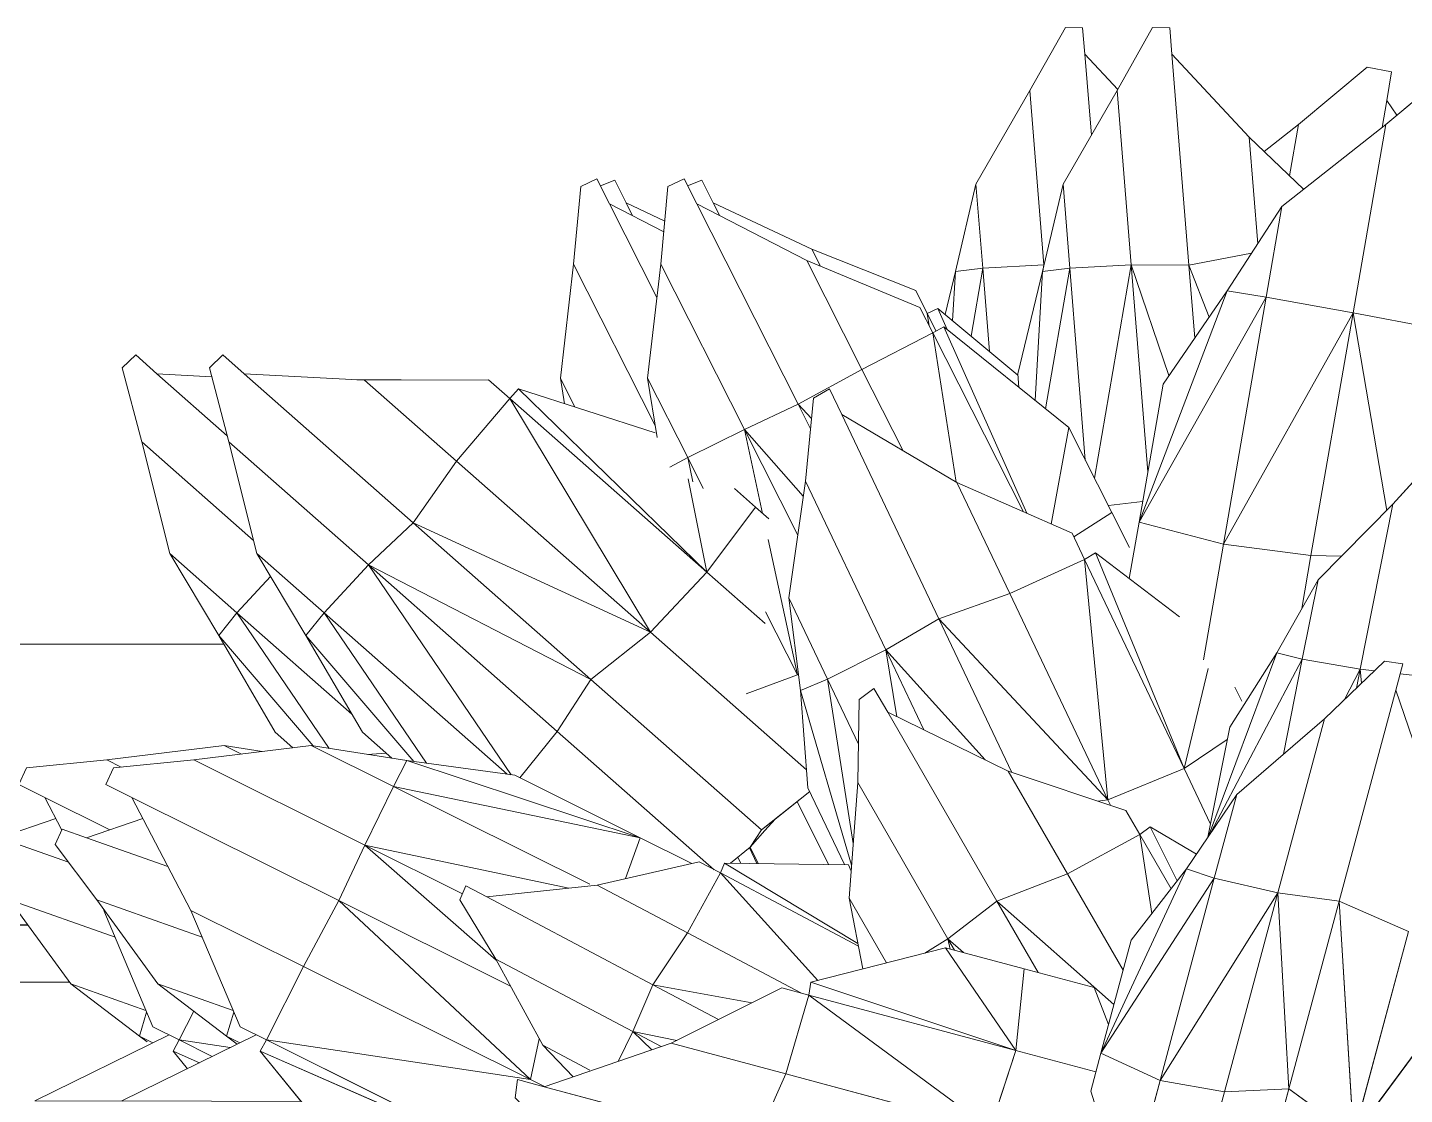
# Model space of a CAD drawing. Header units: inches. Extents: x 1 to 4284, y -575 to 745.
# Drawn here: x 1638.26 to 1653.32, y 185.24 to 196.92 of the extents above; entities that cross this region are included whole.
import ezdxf

# ---------------------------------------------------------------- set-up
doc = ezdxf.new("R2010")
doc.units = ezdxf.units.IN
doc.header["$MEASUREMENT"] = 0
doc.layers.add('Plant-hosta', color=7, linetype='Continuous', lineweight=9)
doc.layers.add('Q-CASE', color=31, linetype='Continuous', lineweight=9)

# ---------------------------------------------------------------- blocks, each defined once
blk = doc.blocks.new('BENCH _ PLANTER - BENCH _ PLANTER-2440482-New Construction - Tel_Data_Elec Plan')
at = {"layer": 'Q-CASE', "lineweight": 13}
for p, q in [((-532.421, 187.1), (-533.854, 187.1)), ((-534.449, 186.472), (-531.963, 186.472))]:
    blk.add_line(p, q, dxfattribs=at)
blk = doc.blocks.new('Untitled_dwg-V23-New Construction - Tel_Data_Elec Plan')
at = {"layer": 'Plant-hosta'}
for p, q in [((-9.986, -3.208), (-11.454, -2.487)), ((-9.786, -2.837), (-9.942, -3.028)), ((-9.654, -2.902), (-9.942, -3.028)), ((-9.513, -2.972), (-9.874, -3.152)), ((-9.513, -2.972), (-9.874, -3.152)), ((-10.165, -3.12), (-10.309, -3.195)), ((-10.309, -3.195), (-10.227, -3.131)), ((-10.309, -3.195), (-10.227, -3.131)), ((-10.163, -3.296), (-9.874, -3.152)), ((-10.163, -3.296), (-9.874, -3.152)), ((-9.874, -3.152), (-9.942, -3.028)), ((-9.874, -3.152), (-9.942, -3.028)), ((-9.317, -3.068), (-9.874, -3.152)), ((-9.874, -3.152), (-9.317, -3.068)), ((-9.715, -3.468), (-9.874, -3.152)), ((-9.874, -3.152), (-9.715, -3.468)), ((-10.309, -3.195), (-11.061, -3.765)), ((-10.163, -3.296), (-10.699, -4.569)), ((-10.699, -4.569), (-10.163, -3.296)), ((-10.231, -3.458), (-10.309, -3.195)), ((-10.239, -3.476), (-11.061, -3.765)), ((-11.73, -4.684), (-11.061, -3.765)), ((-11.73, -4.684), (-11.061, -3.765)), ((-11.73, -4.684), (-10.577, -4.278)), ((-10.577, -4.278), (-11.73, -4.684)), ((-11.084, -5.097), (-11.843, -5.364)), ((-3.767, -5.15), (-3.734, -5.085)), ((-3.767, -5.15), (-3.734, -5.085)), ((-3.558, -5.082), (-3.639, -5.254)), ((-3.639, -5.254), (-3.558, -5.082)), ((-11.843, -5.364), (-11.225, -5.576)), ((-11.225, -5.576), (-11.843, -5.364)), ((-11.345, -5.805), (-11.158, -5.447)), ((-11.158, -5.447), (-11.345, -5.805)), ((-10.635, -5.451), (-11.345, -5.805)), ((-11.345, -5.805), (-11.63, -5.947)), ((-11.545, -6.129), (-10.668, -6.216)), ((-10.668, -6.216), (-10.51, -6.137)), ((-10.668, -6.216), (-9.384, -6.373)), ((-10.668, -6.216), (-9.384, -6.373)), ((-9.195, -6.279), (-9.384, -6.373)), ((-8.967, -6.307), (-9.384, -6.373)), ((-8.41, -6.37), (-9.443, -7.576)), ((-8.235, -6.342), (-9.244, -7.825)), ((-9.244, -7.825), (-8.235, -6.342)), ((-8.631, -6.348), (-8.824, -6.519)), ((-8.824, -6.519), (-8.631, -6.348)), ((-9.443, -7.576), (-8.824, -6.519)), ((-9.443, -7.576), (-8.824, -6.519)), ((-7.987, -6.717), (-9.244, -7.825)), ((-7.987, -6.717), (-9.244, -7.825)), ((-9.443, -7.576), (-9.978, -8.473)), ((-9.244, -7.825), (-9.443, -7.576)), ((-9.244, -7.825), (-9.978, -8.473)), ((-8.875, -8.222), (-9.244, -7.825)), ((-8.875, -8.222), (-9.244, -7.825)), ((-10.285, -9.695), (-9.978, -8.473)), ((-10.285, -9.695), (-9.978, -8.473)), ((-10.285, -9.695), (-9.061, -8.615)), ((-10.285, -9.695), (-10.497, -10.507)), ((-9.349, -9.762), (-10.118, -10.44)), ((-4.669, -9.873), (-5.562, -11.639)), ((-5.547, -10.076), (-5.707, -10.393)), ((-5.662, -10.113), (-5.707, -10.393)), ((-7.447, -10.376), (-7.931, -10.374)), ((-7.931, -10.374), (-7.447, -10.376)), ((-10.351, -10.646), (-10.497, -10.507)), ((-10.351, -10.646), (-10.118, -10.44)), ((-10.118, -10.44), (-9.518, -10.408)), ((-9.518, -10.408), (-10.118, -10.44)), ((-5.562, -11.639), (-5.707, -10.393)), ((-5.562, -11.639), (-5.707, -10.393)), ((-1.015, -10.685), (-1.088, -11.597)), ((-1.015, -10.685), (-1.088, -11.597)), ((-1.216, -10.853), (-1.088, -11.597)), ((-1.088, -11.597), (-1.216, -10.853)), ((-1.386, -11.558), (-1.5, -11.089)), ((-1.386, -11.558), (-1.5, -11.089)), ((-1.418, -11.021), (-1.386, -11.558)), ((-4.651, -11.276), (-5.168, -12.299)), ((-1.386, -11.558), (-1.162, -12.514)), ((-1.088, -11.597), (-1.386, -11.558)), ((-0.418, -11.634), (-0.431, -11.558)), ((-0.431, -11.558), (-0.418, -11.634)), ((-5.483, -12.491), (-5.562, -11.639)), ((-1.088, -11.597), (-1.162, -12.514)), ((-0.418, -11.634), (-1.088, -11.597)), ((-0.418, -11.634), (-1.088, -11.597)), ((-0.418, -11.634), (-0.571, -13.541)), ((-5.168, -12.299), (-4.576, -11.994)), ((-4.576, -11.994), (-5.168, -12.299)), ((-4.987, -12.309), (-4.565, -12.111)), ((-4.565, -12.111), (-4.987, -12.309)), ((-4.917, -12.17), (-4.987, -12.309)), ((-5.307, -12.574), (-5.168, -12.299)), ((-5.112, -12.559), (-4.987, -12.309)), ((-5.483, -12.491), (-5.307, -12.574)), ((-5.269, -12.498), (-5.112, -12.559)), ((-0.571, -13.541), (-1.162, -12.514)), ((-0.571, -13.541), (-1.162, -12.514)), ((2.366, -13.167), (2.268, -12.606)), ((2.366, -13.167), (1.991, -12.871)), ((2.366, -13.167), (1.991, -12.871)), ((0.1, -13.05), (0.028, -13.936)), ((2.366, -13.167), (3.118, -13.795)), ((3.279, -13.135), (3.33, -13.43)), ((3.33, -13.43), (3.441, -13.269)), ((3.441, -13.269), (3.33, -13.43)), ((-0.184, -14.229), (-0.571, -13.541)), ((0.028, -13.936), (0.388, -13.55)), ((0.388, -13.55), (0.028, -13.936)), ((3.33, -13.43), (3.384, -13.744)), ((3.118, -13.795), (3.384, -13.744)), ((0.005, -14.227), (0.028, -13.936)), ((-0.184, -14.229), (0.005, -14.227))]:
    blk.add_line(p, q, dxfattribs=at)
at = {"layer": 'Plant-hosta', "flags": 128}
for points in [[(-9.986, -3.208), (-11.454, -2.487), (-10.5, -2.483)], [(-9.786, -2.837), (-9.942, -3.028), (-9.654, -2.902)], [(-10.165, -3.12), (-10.309, -3.195), (-10.231, -3.458)], [(-10.239, -3.476), (-11.061, -3.765), (-10.309, -3.195)], [(-11.73, -4.684), (-12.183, -5.292), (-12.107, -5.457), (-11.843, -5.364), (-11.084, -5.097)], [(-10.51, -6.137), (-10.668, -6.216), (-11.545, -6.129), (-11.63, -5.947), (-11.345, -5.805), (-10.635, -5.451)], [(-9.195, -6.279), (-9.384, -6.373), (-8.967, -6.307)], [(-8.41, -6.37), (-9.443, -7.576), (-9.244, -7.825)], [(-9.244, -7.825), (-9.978, -8.473), (-9.443, -7.576)], [(-9.061, -8.615), (-10.285, -9.695), (-10.497, -10.507), (-10.351, -10.646), (-10.118, -10.44), (-9.349, -9.762)], [(-4.669, -9.873), (-5.562, -11.639), (-5.483, -12.491), (-5.307, -12.574), (-5.168, -12.299), (-4.651, -11.276)], [(-5.547, -10.076), (-5.707, -10.393), (-5.662, -10.113)], [(-1.418, -11.021), (-1.386, -11.558), (-1.088, -11.597), (-1.162, -12.514), (-1.386, -11.558)], [(-0.418, -11.634), (-0.571, -13.541), (-0.184, -14.229), (0.005, -14.227), (0.028, -13.936), (0.1, -13.05)], [(-5.269, -12.498), (-5.112, -12.559), (-4.987, -12.309), (-4.917, -12.17)], [(2.268, -12.606), (2.366, -13.167), (3.118, -13.795), (3.384, -13.744), (3.33, -13.43), (3.279, -13.135)]]:
    blk.add_lwpolyline(points, dxfattribs=at)
blk = doc.blocks.new('Untitled_dwg-V29-New Construction - Tel_Data_Elec Plan')
at = {"layer": 'Plant-hosta'}
for p, q in [((1.307, -2.619), (0.919, -1.172)), ((-0.467, -1.343), (-0.86, -2.593)), ((-0.467, -1.343), (-0.102, -2.708)), ((0.604, -2.584), (0.238, -1.22)), ((-8.797, -1.625), (-9.942, -3.028)), ((-7.359, -1.898), (-9.942, -3.028)), ((-7.359, -1.898), (-9.874, -3.152)), ((-4.53, -2.023), (-6.837, -2.641)), ((-4.53, -2.023), (-4.195, -2.78)), ((-4.53, -2.023), (-4.195, -2.78)), ((2.015, -2.102), (1.307, -2.619)), ((2.015, -2.102), (1.857, -4.672)), ((2.015, -2.102), (3.478, -4.083)), ((2.015, -2.102), (2.614, -4.337)), ((-1.96, -2.181), (-4.195, -2.78)), ((-1.96, -2.181), (-3.942, -3.644)), ((-1.96, -2.181), (-3.942, -3.644)), ((-1.96, -2.181), (-1.677, -3.037)), ((-9.986, -3.208), (-11.454, -2.487)), ((-7.128, -2.719), (-7.154, -2.518)), ((-7.128, -2.719), (-6.837, -2.641)), ((-6.988, -2.719), (-6.826, -2.638)), ((-6.988, -2.719), (-6.826, -2.638)), ((-6.837, -2.641), (-5.449, -3.116)), ((-5.449, -3.116), (-6.837, -2.641)), ((-0.86, -2.593), (-0.749, -3.008)), ((-0.102, -2.708), (-0.749, -3.008)), ((0.604, -2.584), (-0.102, -2.708)), ((1.187, -4.761), (-0.102, -2.708)), ((-0.102, -2.708), (0.491, -4.921)), ((-0.102, -2.708), (1.187, -4.761)), ((1.307, -2.619), (0.604, -2.584)), ((1.187, -4.761), (0.604, -2.584)), ((1.187, -4.761), (0.604, -2.584)), ((0.604, -2.584), (1.307, -2.619)), ((1.307, -2.619), (1.187, -4.761)), ((1.307, -2.619), (1.187, -4.761)), ((1.307, -2.619), (1.857, -4.672)), ((-6.988, -2.719), (-9.874, -3.152)), ((-6.988, -2.719), (-9.469, -3.955)), ((-6.988, -2.719), (-9.081, -4.677)), ((-6.988, -2.719), (-6.891, -3.164)), ((-6.521, -2.749), (-6.853, -3.095)), ((-6.339, -2.823), (-6.853, -3.095)), ((-4.195, -2.78), (-5.449, -3.116)), ((-4.195, -2.78), (-3.942, -3.644)), ((-0.804, -2.803), (-1.677, -3.037)), ((-0.804, -2.803), (-1.677, -3.037)), ((-5.866, -3.243), (-6.029, -2.918)), ((-5.866, -3.243), (-6.029, -2.918)), ((-0.749, -3.008), (-0.417, -4.245)), ((-0.749, -3.008), (0.491, -4.921)), ((-0.749, -3.008), (0.189, -5.025)), ((-10.309, -3.195), (-10.194, -3.106)), ((-10.309, -3.195), (-10.194, -3.106)), ((-10.165, -3.12), (-10.309, -3.195)), ((-10.163, -3.296), (-9.874, -3.152)), ((-10.163, -3.296), (-9.874, -3.152)), ((-9.874, -3.152), (-9.942, -3.028)), ((-9.874, -3.152), (-9.942, -3.028)), ((-9.469, -3.955), (-9.874, -3.152)), ((-7.366, -4.037), (-6.853, -3.095)), ((-7.366, -4.037), (-6.853, -3.095)), ((-5.866, -3.243), (-5.66, -3.044)), ((-5.66, -3.044), (-5.866, -3.243)), ((-5.866, -3.243), (-5.557, -3.079)), ((-5.866, -3.243), (-5.557, -3.079)), ((-5.387, -3.147), (-5.866, -3.243)), ((-5.387, -3.147), (-5.866, -3.243)), ((-4.236, -3.723), (-5.449, -3.116)), ((-5.449, -3.116), (-4.236, -3.723)), ((-1.677, -3.037), (-3.942, -3.644)), ((-1.677, -3.037), (-3.921, -3.784)), ((-1.677, -3.037), (-2.447, -4.16)), ((-1.677, -3.037), (-1.586, -3.93)), ((-1.586, -3.93), (-1.677, -3.037)), ((-10.309, -3.195), (-11.061, -3.765)), ((-10.163, -3.296), (-10.699, -4.569)), ((-10.231, -3.458), (-10.309, -3.195)), ((-7.366, -4.037), (-5.866, -3.243)), ((-5.647, -3.755), (-5.866, -3.243)), ((-4.93, -3.376), (-5.647, -3.755)), ((-4.93, -3.376), (-5.647, -3.755)), ((-0.664, -3.323), (-0.822, -3.725)), ((-10.239, -3.476), (-11.061, -3.765)), ((-4.565, -3.558), (-5.647, -3.755)), ((-5.647, -3.755), (-4.565, -3.558)), ((-0.606, -3.539), (-1.885, -4.67)), ((-7.205, -3.741), (-9.081, -4.677)), ((-9.081, -4.677), (-7.205, -3.741)), ((-5.647, -3.755), (-7.463, -4.717)), ((-5.647, -3.755), (-5.269, -4.324)), ((-5.269, -4.324), (-5.647, -3.755)), ((-4.029, -3.667), (-5.269, -4.324)), ((-4.029, -3.667), (-5.269, -4.324)), ((-4.236, -3.723), (-3.942, -3.644)), ((-3.942, -3.644), (-3.921, -3.784)), ((-3.942, -3.644), (-3.921, -3.784)), ((-0.822, -3.725), (-1.586, -3.93)), ((-11.73, -4.684), (-11.061, -3.765)), ((-11.73, -4.684), (-11.061, -3.765)), ((-3.844, -3.804), (-4.91, -4.979)), ((-4.91, -4.979), (-3.844, -3.804)), ((-2.447, -4.16), (-3.921, -3.784)), ((-1.435, -3.889), (-1.885, -4.67)), ((-9.469, -3.955), (-10.699, -4.569)), ((-9.081, -4.677), (-9.469, -3.955)), ((-9.469, -3.955), (-9.081, -4.677)), ((-7.361, -4.026), (-8.798, -5.284)), ((-7.361, -4.026), (-8.798, -5.284)), ((-7.366, -4.037), (-7.758, -4.684)), ((-3.351, -3.929), (-3.502, -4.703)), ((-3.093, -3.995), (-3.502, -4.703)), ((-1.586, -3.93), (-2.447, -4.16)), ((-0.505, -3.916), (-1.113, -4.969)), ((-3.4, -4.18), (-4.91, -4.979)), ((-3.4, -4.18), (-4.91, -4.979)), ((-3.406, -4.208), (-4.864, -5.087)), ((-2.422, -4.26), (-2.674, -4.102)), ((-2.422, -4.26), (-2.674, -4.102)), ((-2.252, -4.108), (-2.422, -4.26)), ((-2.252, -4.108), (-2.422, -4.26)), ((-2.422, -4.26), (-2.349, -4.134)), ((-2.422, -4.26), (-2.396, -4.147)), ((-11.73, -4.684), (-10.577, -4.278)), ((-10.577, -4.278), (-11.73, -4.684)), ((-5.269, -4.324), (-6.256, -4.847)), ((-5.269, -4.324), (-4.91, -4.979)), ((-2.422, -4.26), (-3.408, -5.968)), ((-1.885, -4.67), (-2.422, -4.26)), ((0.189, -5.025), (-0.417, -4.245)), ((0.189, -5.025), (-0.417, -4.245)), ((1.857, -4.672), (2.614, -4.337)), ((-11.345, -5.805), (-10.699, -4.569)), ((-10.699, -4.569), (-11.345, -5.805)), ((-0.193, -4.534), (-0.323, -5.4)), ((-0.323, -5.4), (-0.193, -4.534)), ((-11.73, -4.684), (-12.183, -5.292)), ((-9.081, -4.677), (-11.345, -5.805)), ((-9.081, -4.677), (-8.798, -5.284)), ((-9.081, -4.677), (-8.798, -5.284)), ((-8.798, -5.284), (-7.729, -4.751)), ((-8.798, -5.284), (-7.729, -4.751)), ((-8.798, -5.284), (-6.566, -4.813)), ((-6.566, -4.813), (-8.798, -5.284)), ((-7.692, -4.838), (-7.758, -4.684)), ((-7.692, -4.838), (-7.463, -4.717)), ((-7.463, -4.717), (-6.256, -4.847)), ((-6.256, -4.847), (-7.463, -4.717)), ((-3.408, -5.968), (-3.502, -4.703)), ((-1.885, -4.67), (-3.08, -6.738)), ((-1.885, -4.67), (-1.113, -4.969)), ((0.019, -4.807), (-0.323, -5.4)), ((1.187, -4.761), (0.491, -4.921)), ((1.187, -4.761), (0.491, -4.921)), ((1.857, -4.672), (1.187, -4.761)), ((1.698, -6.666), (1.187, -4.761)), ((1.857, -4.672), (2.475, -6.979)), ((-6.339, -4.855), (-8.484, -5.924)), ((-8.484, -5.924), (-6.339, -4.855)), ((-5.141, -5.102), (-6.256, -4.847)), ((-5.949, -4.917), (-5.786, -5.364)), ((-5.786, -5.364), (-5.949, -4.917)), ((-1.113, -4.969), (-1.762, -6.093)), ((-1.113, -4.969), (-0.323, -5.4)), ((-0.323, -5.4), (-1.113, -4.969)), ((0.087, -4.894), (-0.209, -5.484)), ((0.491, -4.921), (0.189, -5.025)), ((0.737, -5.838), (0.491, -4.921)), ((-10.951, -5.05), (-11.843, -5.364)), ((-6.693, -6.528), (-4.976, -5.014)), ((-4.976, -5.014), (-6.693, -6.528)), ((-5.786, -5.364), (-5.222, -5.083)), ((-5.222, -5.083), (-5.786, -5.364)), ((-5.141, -5.102), (-4.91, -4.979)), ((-4.91, -4.979), (-4.864, -5.087)), ((-4.91, -4.979), (-4.864, -5.087)), ((-3.51, -5.069), (-4.864, -5.087)), ((-4.583, -5.262), (-4.798, -5.086)), ((-4.497, -5.082), (-4.583, -5.262)), ((-4.583, -5.262), (-4.497, -5.082)), ((-4.069, -5.76), (-3.728, -5.072)), ((-4.069, -5.76), (-3.728, -5.072)), ((-3.475, -5.065), (-4.033, -6.975)), ((-3.552, -5.07), (-3.952, -5.911)), ((-3.952, -5.911), (-3.552, -5.07)), ((-3.48, -5), (-3.51, -5.069)), ((-3.51, -5.069), (-3.48, -5)), ((0.737, -5.838), (0.189, -5.025)), ((-4.424, -5.442), (-4.583, -5.262)), ((-4.583, -5.262), (-4.46, -5.452)), ((0.296, -5.185), (-0.209, -5.484)), ((-12.107, -5.457), (-12.183, -5.292)), ((-12.107, -5.457), (-11.843, -5.364)), ((-11.843, -5.364), (-11.225, -5.576)), ((-11.225, -5.576), (-11.843, -5.364)), ((-10.668, -6.216), (-8.798, -5.284)), ((-8.798, -5.284), (-8.484, -5.924)), ((-8.798, -5.284), (-8.484, -5.924)), ((-5.786, -5.364), (-8.484, -5.924)), ((-8.484, -5.924), (-5.786, -5.364)), ((-5.786, -5.364), (-8.338, -6.208)), ((-5.786, -5.364), (-7.158, -6.049)), ((-3.458, -5.302), (-3.738, -7.099)), ((-0.475, -5.664), (-0.323, -5.4)), ((-0.475, -5.664), (-0.323, -5.4)), ((-0.323, -5.4), (-0.209, -5.484)), ((0.422, -5.372), (0.662, -6.576)), ((0.662, -6.576), (0.422, -5.372)), ((0.429, -5.381), (1.175, -7.387)), ((-6.327, -7.097), (-4.46, -5.452)), ((-4.312, -5.569), (-4.46, -5.452)), ((-3.932, -5.869), (-4.46, -5.452)), ((-4.46, -5.452), (-4.312, -5.569)), ((-4.424, -5.442), (-4.312, -5.569)), ((-4.312, -5.569), (-3.932, -5.869)), ((-3.932, -5.869), (-4.312, -5.569)), ((0.161, -6.121), (0.45, -5.513)), ((0.458, -5.428), (1.454, -7.319)), ((1.454, -7.319), (0.458, -5.428)), ((-0.475, -5.664), (-1.762, -6.093)), ((-0.645, -5.721), (-0.672, -5.778)), ((-0.672, -5.778), (-0.645, -5.721)), ((2.475, -6.979), (2.95, -5.591)), ((2.95, -5.591), (2.475, -6.979)), ((-11.345, -5.805), (-11.63, -5.947)), ((-0.672, -5.778), (-2.52, -7.758)), ((-0.672, -5.778), (-1.746, -8.036)), ((-0.672, -5.778), (-0.927, -8.41)), ((-0.672, -5.778), (-0.927, -8.41)), ((-0.672, -5.778), (-0.781, -5.766)), ((-0.672, -5.778), (-0.781, -5.766)), ((0.161, -6.121), (-0.672, -5.778)), ((1.698, -6.666), (0.737, -5.838)), ((1.698, -6.666), (0.737, -5.838)), ((-11.545, -6.129), (-11.63, -5.947)), ((-8.484, -5.924), (-9.384, -6.373)), ((-8.338, -6.208), (-8.484, -5.924)), ((-6.693, -6.528), (-7.103, -6.021)), ((-6.693, -6.528), (-7.103, -6.021)), ((-4.033, -6.975), (-3.952, -5.911)), ((-3.391, -6.876), (-3.408, -5.968)), ((-11.545, -6.129), (-10.668, -6.216)), ((-7.241, -6.06), (-9.244, -7.825)), ((-7.241, -6.06), (-9.244, -7.825)), ((-8.758, -8.349), (-7.198, -6.054)), ((-7.198, -6.054), (-8.758, -8.349)), ((-8.338, -6.208), (-7.158, -6.049)), ((-8.338, -6.208), (-7.158, -6.049)), ((-3.967, -6.108), (-5.673, -7.612)), ((-5.673, -7.612), (-3.967, -6.108)), ((-3.08, -6.738), (-1.762, -6.093)), ((-1.762, -6.093), (-3.08, -6.738)), ((-1.722, -6.08), (-2.52, -7.758)), ((0.161, -6.121), (-0.927, -8.41)), ((0.161, -6.121), (-0.806, -8.482)), ((0.161, -6.121), (0.634, -6.438)), ((0.161, -6.121), (0.425, -7.216)), ((-10.668, -6.216), (-9.384, -6.373)), ((-10.668, -6.216), (-9.384, -6.373)), ((-8.262, -6.198), (-9.443, -7.576)), ((-8.338, -6.208), (-9.384, -6.373)), ((-8.124, -6.179), (-9.244, -7.825)), ((-9.244, -7.825), (-8.124, -6.179)), ((-8.501, -6.234), (-8.824, -6.519)), ((-8.824, -6.519), (-8.501, -6.234)), ((-8.567, -6.291), (-8.772, -6.277)), ((-8.567, -6.291), (-8.772, -6.277)), ((-2.014, -6.216), (-3.101, -7.42)), ((-2.014, -6.216), (-3.101, -7.42)), ((1.247, -6.278), (1.454, -7.319)), ((1.454, -7.319), (1.247, -6.278)), ((-3.4, -6.388), (-3.738, -7.099)), ((-9.443, -7.576), (-8.824, -6.519)), ((-9.443, -7.576), (-8.824, -6.519)), ((-8.758, -8.349), (-6.693, -6.528)), ((-6.327, -7.097), (-6.693, -6.528)), ((-3.101, -7.42), (-2.685, -6.545)), ((-3.101, -7.42), (-2.685, -6.545)), ((1.175, -7.387), (0.662, -6.576)), ((1.175, -7.387), (0.662, -6.576)), ((-3.23, -6.999), (-3.08, -6.738)), ((-3.101, -7.42), (-2.979, -6.689)), ((-2.979, -6.689), (-3.101, -7.42)), ((1.698, -6.666), (2.352, -7.296)), ((-3.391, -6.876), (-3.23, -6.999)), ((0.792, -6.857), (0.717, -7.013)), ((0.717, -7.013), (0.792, -6.857)), ((2.087, -7.208), (1.916, -6.877)), ((-4.066, -7.147), (-4.629, -6.938)), ((-4.629, -6.938), (-4.066, -7.147)), ((-4.033, -6.975), (-4.161, -7.988)), ((-3.738, -7.099), (-4.033, -6.975)), ((2.087, -7.208), (2.046, -7.001)), ((2.101, -7.055), (2.087, -7.208)), ((2.475, -6.979), (2.553, -7.269)), ((-6.327, -7.097), (-8.758, -8.349)), ((-6.327, -7.097), (-8.27, -8.811)), ((-5.673, -7.612), (-6.327, -7.097)), ((-4.066, -7.147), (-4.415, -7.837)), ((-4.387, -8.629), (-4.066, -7.147)), ((-3.738, -7.099), (-4.161, -7.988)), ((-3.101, -7.42), (-3.738, -7.099)), ((-3.101, -7.42), (-3.738, -7.099)), ((2.087, -7.208), (1.454, -7.319)), ((2.242, -7.19), (2.087, -7.208)), ((2.445, -9.013), (2.087, -7.208)), ((2.688, -7.14), (2.523, -7.158)), ((2.688, -7.14), (2.523, -7.158)), ((0.591, -8.575), (0.372, -7.311)), ((1.454, -7.319), (1.175, -7.387)), ((1.626, -8.187), (1.454, -7.319)), ((2.352, -7.296), (2.553, -7.269)), ((-3.101, -7.42), (-3.979, -9.267)), ((-2.52, -7.758), (-3.101, -7.42)), ((-2.52, -7.758), (-3.101, -7.42)), ((1.626, -8.187), (1.175, -7.387)), ((-9.443, -7.576), (-9.978, -8.473)), ((-9.244, -7.825), (-9.443, -7.576)), ((-5.673, -7.612), (-8.27, -8.811)), ((-5.673, -7.612), (-7.796, -9.484)), ((-5.673, -7.612), (-7.212, -10.169)), ((-5.059, -8.271), (-5.673, -7.612)), ((-5.059, -8.271), (-5.673, -7.612)), ((-9.244, -7.825), (-9.978, -8.473)), ((-8.758, -8.349), (-9.244, -7.825)), ((-8.758, -8.349), (-9.244, -7.825)), ((-5.059, -8.271), (-4.419, -7.707)), ((-4.419, -7.707), (-5.059, -8.271)), ((-2.52, -7.758), (-3.583, -9.994)), ((-2.52, -7.758), (-1.746, -8.036)), ((0.112, -7.78), (-0.806, -8.482)), ((1.448, -7.871), (1.548, -8.451)), ((1.548, -8.451), (1.448, -7.871)), ((-3.979, -9.267), (-4.161, -7.988)), ((-3.979, -9.267), (-4.161, -7.988)), ((-1.746, -8.036), (-2.324, -9.251)), ((-1.746, -8.036), (-0.927, -8.41)), ((-0.927, -8.41), (-1.746, -8.036)), ((-5.059, -8.271), (-7.212, -10.169)), ((-5.059, -8.271), (-7.119, -10.275)), ((-5.059, -8.271), (-5.263, -9.291)), ((-5.263, -9.291), (-5.059, -8.271)), ((-5.059, -8.271), (-4.524, -8.98)), ((-5.059, -8.271), (-4.524, -8.98)), ((-0.331, -8.816), (-0.438, -8.2)), ((2.445, -9.013), (1.626, -8.187)), ((2.445, -9.013), (1.626, -8.187)), ((-10.285, -9.695), (-8.758, -8.349)), ((-8.27, -8.811), (-8.758, -8.349)), ((-8.27, -8.811), (-8.758, -8.349)), ((-1.063, -8.695), (-0.927, -8.41)), ((-1.063, -8.695), (-0.927, -8.41)), ((-0.927, -8.41), (-0.806, -8.482)), ((-10.285, -9.695), (-9.978, -8.473)), ((-10.285, -9.695), (-9.978, -8.473)), ((-0.63, -8.923), (-0.436, -8.54)), ((0.591, -8.575), (-0.331, -8.816)), ((0.591, -8.575), (1.548, -8.451)), ((2.009, -11.109), (0.591, -8.575)), ((0.591, -8.575), (1.059, -11.279)), ((1.059, -11.279), (0.591, -8.575)), ((1.882, -8.445), (1.548, -8.451)), ((1.548, -8.451), (1.882, -8.445)), ((2.009, -11.109), (1.548, -8.451)), ((-4.647, -9.831), (-4.063, -8.676)), ((-4.647, -9.831), (-4.063, -8.676)), ((-1.063, -8.695), (-2.324, -9.251)), ((-1.044, -8.655), (-0.63, -8.923)), ((-8.27, -8.811), (-10.118, -10.44)), ((-8.27, -8.811), (-7.796, -9.484)), ((-4.524, -8.98), (-4.379, -8.852)), ((-4.524, -8.98), (-4.379, -8.852)), ((-1.292, -8.796), (-1.099, -9.851)), ((-0.331, -8.816), (-0.069, -10.326)), ((-0.331, -8.816), (1.059, -11.279)), ((-0.331, -8.816), (0.634, -11.348)), ((1.059, -11.279), (-0.331, -8.816)), ((-4.524, -8.98), (-4.755, -9.184)), ((-4.524, -8.98), (-4.755, -9.184)), ((-4.647, -9.831), (-4.448, -8.913)), ((-4.448, -8.913), (-4.647, -9.831)), ((-1.596, -8.93), (-2.586, -10.887)), ((-1.559, -8.914), (-2.466, -10.953)), ((-0.63, -8.923), (-1.099, -9.851)), ((-0.292, -9.044), (-0.667, -8.998)), ((-0.292, -9.044), (-0.667, -8.998)), ((2.377, -8.945), (2.009, -11.109)), ((2.445, -9.013), (2.996, -9.621)), ((-4.003, -9.102), (-4.647, -9.831)), ((-4.003, -9.102), (-4.647, -9.831)), ((-5.098, -9.187), (-5.267, -9.523)), ((-5.267, -9.523), (-5.098, -9.187)), ((-5.211, -9.258), (-5.267, -9.523)), ((-5.267, -9.523), (-5.211, -9.258)), ((-3.891, -10.174), (-3.979, -9.267)), ((-3.583, -9.994), (-2.324, -9.251)), ((-2.324, -9.251), (-3.583, -9.994)), ((-2.331, -9.255), (-2.586, -10.887)), ((-2.586, -10.887), (-2.331, -9.255)), ((-0.418, -11.634), (-0.82, -9.3)), ((-7.796, -9.484), (-8.8, -10.369)), ((-7.796, -9.484), (-7.212, -10.169)), ((-5.267, -9.523), (-5.464, -9.42)), ((-5.464, -9.42), (-5.267, -9.523)), ((-0.418, -11.634), (-0.236, -9.368)), ((-5.267, -9.523), (-5.707, -10.393)), ((-4.647, -9.831), (-5.267, -9.523)), ((-4.647, -9.831), (-5.267, -9.523)), ((-2.912, -9.598), (-3.363, -10.489)), ((-2.912, -9.598), (-3.363, -10.489)), ((-0.919, -9.495), (-1.088, -11.597)), ((-0.919, -9.495), (-1.088, -11.597)), ((-10.285, -9.695), (-10.497, -10.507)), ((-5.601, -9.742), (-5.707, -10.393)), ((-5.623, -9.793), (-7.119, -10.275)), ((-4.647, -9.831), (-5.562, -11.639)), ((-4.06, -10.109), (-4.647, -9.831)), ((-3.924, -9.839), (-4.06, -10.109)), ((-4.06, -10.109), (-3.924, -9.839)), ((-1.099, -9.851), (-2.466, -10.953)), ((-3.913, -9.953), (-4.06, -10.109)), ((-3.717, -10.275), (-3.583, -9.994)), ((-1.353, -10.056), (-1.088, -11.597)), ((-1.088, -11.597), (-1.353, -10.056)), ((-7.447, -10.376), (-7.212, -10.169)), ((-7.447, -10.376), (-7.212, -10.169)), ((-7.212, -10.169), (-7.119, -10.275)), ((-7.212, -10.169), (-7.119, -10.275)), ((-4.06, -10.109), (-5.168, -12.299)), ((-4.06, -10.109), (-3.363, -10.489)), ((-3.363, -10.489), (-4.06, -10.109)), ((-3.891, -10.174), (-3.717, -10.275)), ((-1.469, -10.15), (-1.386, -11.558)), ((-10.118, -10.44), (-8.8, -10.369)), ((-8.8, -10.369), (-10.118, -10.44)), ((-7.447, -10.376), (-8.8, -10.369)), ((-8.8, -10.369), (-7.447, -10.376)), ((-1.645, -10.291), (-1.657, -10.439)), ((-1.657, -10.439), (-1.645, -10.291)), ((0.634, -11.348), (-0.069, -10.326)), ((0.634, -11.348), (-0.069, -10.326)), ((-10.351, -10.646), (-10.497, -10.507)), ((-10.351, -10.646), (-10.118, -10.44)), ((-5.562, -11.639), (-5.707, -10.393)), ((-5.562, -11.639), (-5.707, -10.393)), ((-3.363, -10.489), (-3.965, -11.679)), ((-3.363, -10.489), (-2.586, -10.887)), ((-1.656, -10.425), (-2.533, -11.156)), ((-1.386, -11.558), (-1.657, -10.439)), ((-1.386, -11.558), (-1.657, -10.439)), ((-0.005, -10.42), (-0.418, -11.634)), ((0.278, -10.831), (0.214, -11.627)), ((0.214, -11.627), (0.278, -10.831)), ((-2.727, -11.166), (-2.586, -10.887)), ((-2.727, -11.166), (-2.586, -10.887)), ((-2.55, -10.906), (-2.647, -11.099)), ((-2.55, -10.906), (-2.647, -11.099)), ((-2.625, -10.965), (-2.647, -11.099)), ((-2.625, -10.965), (-2.647, -11.099)), ((-2.586, -10.887), (-2.466, -10.953)), ((-2.431, -10.925), (-2.533, -11.156)), ((2.898, -10.938), (2.009, -11.109)), ((2.898, -10.938), (2.009, -11.109)), ((-2.774, -11.353), (-2.647, -11.099)), ((-2.774, -11.353), (-2.647, -11.099)), ((-2.647, -11.099), (-2.533, -11.156)), ((-2.647, -11.099), (-2.533, -11.156)), ((0.435, -11.059), (0.214, -11.627)), ((2.009, -11.109), (1.059, -11.279)), ((2.366, -13.167), (2.009, -11.109)), ((-2.727, -11.166), (-3.965, -11.679)), ((1.059, -11.279), (0.634, -11.348)), ((1.231, -12.269), (1.059, -11.279)), ((-2.774, -11.353), (-3.908, -11.804)), ((1.231, -12.269), (0.634, -11.348)), ((-1.386, -11.558), (-1.162, -12.514)), ((-1.088, -11.597), (-1.386, -11.558)), ((-5.483, -12.491), (-5.562, -11.639)), ((-5.168, -12.299), (-3.965, -11.679)), ((-3.965, -11.679), (-5.168, -12.299)), ((-3.814, -11.617), (-3.908, -11.804)), ((-1.088, -11.597), (-1.162, -12.514)), ((-0.418, -11.634), (-1.088, -11.597)), ((-0.418, -11.634), (-0.571, -13.541)), ((0.214, -11.627), (-0.418, -11.634)), ((0.214, -11.627), (0.028, -13.936)), ((0.214, -11.627), (0.9, -11.759)), ((0.9, -11.759), (0.214, -11.627)), ((-4.987, -12.309), (-3.908, -11.804)), ((-3.908, -11.804), (-4.987, -12.309)), ((0.967, -11.862), (0.873, -13.028)), ((-4.917, -12.17), (-4.987, -12.309)), ((-5.307, -12.574), (-5.168, -12.299)), ((-5.112, -12.559), (-4.987, -12.309)), ((2.366, -13.167), (1.231, -12.269)), ((2.366, -13.167), (1.231, -12.269)), ((-5.483, -12.491), (-5.307, -12.574)), ((1.469, -12.458), (0.873, -13.028)), ((-5.269, -12.498), (-5.112, -12.559)), ((-0.571, -13.541), (-1.162, -12.514)), ((-0.571, -13.541), (-1.162, -12.514)), ((0.028, -13.936), (0.873, -13.028)), ((0.873, -13.028), (0.028, -13.936)), ((2.366, -13.167), (3.118, -13.795)), ((-0.184, -14.229), (-0.571, -13.541)), ((0.005, -14.227), (0.028, -13.936)), ((-0.184, -14.229), (0.005, -14.227))]:
    blk.add_line(p, q, dxfattribs=at)
at = {"layer": 'Plant-hosta', "flags": 128}
for points in [[(0.604, -2.584), (0.238, -1.22), (0.684, -1.161), (0.919, -1.172), (1.307, -2.619)], [(-0.467, -1.343), (-0.86, -2.593), (-0.749, -3.008)], [(0.238, -1.22), (-0.467, -1.343), (-0.102, -2.708), (0.604, -2.584)], [(-4.195, -2.78), (-1.96, -2.181), (-4.53, -2.023), (-2.478, -1.473)], [(-8.797, -1.625), (-9.942, -3.028), (-7.359, -1.898), (-9.874, -3.152)], [(-6.525, -1.864), (-7.154, -2.518), (-7.128, -2.719), (-6.837, -2.641), (-4.53, -2.023)], [(-1.677, -3.037), (-1.96, -2.181), (-0.617, -1.821)], [(1.857, -4.672), (2.614, -4.337), (2.015, -2.102), (1.307, -2.619), (1.857, -4.672), (2.015, -2.102), (3.478, -4.083)], [(-9.986, -3.208), (-11.454, -2.487), (-9.494, -2.479)], [(-9.874, -3.152), (-6.988, -2.719), (-9.081, -4.677)], [(-6.891, -3.164), (-6.988, -2.719), (-9.469, -3.955)], [(-6.339, -2.823), (-6.853, -3.095), (-6.521, -2.749)], [(-4.236, -3.723), (-3.942, -3.644), (-4.195, -2.78), (-5.449, -3.116)], [(-0.417, -4.245), (-0.749, -3.008), (0.189, -5.025), (0.491, -4.921), (0.737, -5.838), (0.189, -5.025)], [(-9.874, -3.152), (-9.469, -3.955), (-10.699, -4.569), (-10.163, -3.296)], [(-10.165, -3.12), (-10.309, -3.195), (-10.231, -3.458)], [(-2.447, -4.16), (-3.921, -3.784), (-1.677, -3.037), (-3.942, -3.644)], [(-1.677, -3.037), (-2.447, -4.16), (-1.586, -3.93)], [(-10.239, -3.476), (-11.061, -3.765), (-10.309, -3.195)], [(-0.664, -3.323), (-0.822, -3.725), (-1.586, -3.93)], [(-0.606, -3.539), (-1.885, -4.67), (-2.422, -4.26)], [(-0.505, -3.916), (-1.113, -4.969), (-1.885, -4.67), (-1.435, -3.889)], [(-3.093, -3.995), (-3.502, -4.703), (-3.351, -3.929)], [(-3.51, -5.069), (-4.864, -5.087), (-3.406, -4.208)], [(-2.396, -4.147), (-2.422, -4.26), (-2.349, -4.134)], [(-5.269, -4.324), (-6.256, -4.847), (-5.141, -5.102)], [(-5.141, -5.102), (-4.91, -4.979), (-5.269, -4.324)], [(-2.422, -4.26), (-3.408, -5.968), (-3.502, -4.703)], [(-11.73, -4.684), (-12.183, -5.292), (-12.107, -5.457), (-11.843, -5.364), (-10.951, -5.05)], [(-8.798, -5.284), (-10.668, -6.216), (-11.545, -6.129), (-11.63, -5.947), (-11.345, -5.805), (-9.081, -4.677)], [(-1.885, -4.67), (-3.08, -6.738), (-3.23, -6.999), (-3.391, -6.876), (-3.408, -5.968)], [(0.019, -4.807), (-0.323, -5.4), (-0.209, -5.484)], [(1.857, -4.672), (1.187, -4.761), (1.698, -6.666)], [(1.698, -6.666), (2.352, -7.296), (2.553, -7.269), (2.475, -6.979), (1.857, -4.672)], [(-1.113, -4.969), (-1.762, -6.093), (-0.475, -5.664)], [(0.296, -5.185), (-0.209, -5.484), (0.087, -4.894)], [(-6.327, -7.097), (-4.46, -5.452), (-4.583, -5.262), (-4.798, -5.086)], [(-3.475, -5.065), (-4.033, -6.975), (-3.738, -7.099)], [(-4.312, -5.569), (-4.424, -5.442), (-4.583, -5.262)], [(-7.158, -6.049), (-5.786, -5.364), (-8.338, -6.208), (-8.484, -5.924), (-9.384, -6.373), (-8.338, -6.208)], [(-3.4, -6.388), (-3.738, -7.099), (-3.458, -5.302)], [(0.429, -5.381), (1.175, -7.387), (1.454, -7.319)], [(0.45, -5.513), (0.161, -6.121), (0.425, -7.216)], [(-2.52, -7.758), (-1.746, -8.036), (-0.672, -5.778)], [(-1.722, -6.08), (-2.52, -7.758), (-0.672, -5.778)], [(0.634, -6.438), (0.161, -6.121), (-0.672, -5.778)], [(-3.738, -7.099), (-4.161, -7.988), (-4.033, -6.975), (-3.952, -5.911)], [(0.112, -7.78), (-0.806, -8.482), (0.161, -6.121), (-0.927, -8.41), (-0.806, -8.482)], [(-8.262, -6.198), (-9.443, -7.576), (-9.244, -7.825)], [(-8.758, -8.349), (-6.693, -6.528), (-6.327, -7.097), (-8.758, -8.349)], [(1.916, -6.877), (2.087, -7.208), (2.046, -7.001)], [(2.101, -7.055), (2.087, -7.208), (1.454, -7.319)], [(-8.758, -8.349), (-10.285, -9.695), (-10.497, -10.507), (-10.351, -10.646), (-10.118, -10.44), (-8.27, -8.811), (-7.796, -9.484), (-5.673, -7.612), (-6.327, -7.097), (-8.27, -8.811)], [(-4.415, -7.837), (-4.066, -7.147), (-4.387, -8.629)], [(2.242, -7.19), (2.087, -7.208), (2.445, -9.013), (2.996, -9.621), (3.176, -9.6), (3.122, -9.325), (2.688, -7.14)], [(0.372, -7.311), (0.591, -8.575), (1.548, -8.451)], [(1.454, -7.319), (1.626, -8.187), (1.175, -7.387)], [(-3.101, -7.42), (-3.979, -9.267), (-3.891, -10.174), (-3.717, -10.275), (-3.583, -9.994), (-2.52, -7.758)], [(-9.244, -7.825), (-9.978, -8.473), (-9.443, -7.576)], [(-8.27, -8.811), (-5.673, -7.612), (-7.212, -10.169)], [(-1.746, -8.036), (-2.324, -9.251), (-1.063, -8.695)], [(-5.623, -9.793), (-7.119, -10.275), (-5.059, -8.271), (-7.212, -10.169)], [(-0.438, -8.2), (-0.331, -8.816), (0.591, -8.575)], [(-1.044, -8.655), (-0.63, -8.923), (-0.436, -8.54)], [(0.591, -8.575), (2.009, -11.109), (1.548, -8.451)], [(-0.63, -8.923), (-1.099, -9.851), (-1.292, -8.796)], [(-0.069, -10.326), (-0.331, -8.816), (0.634, -11.348), (1.059, -11.279), (1.231, -12.269), (0.634, -11.348)], [(-1.596, -8.93), (-2.586, -10.887), (-2.466, -10.953)], [(-1.099, -9.851), (-2.466, -10.953), (-1.559, -8.914)], [(2.377, -8.945), (2.009, -11.109), (1.059, -11.279)], [(-0.82, -9.3), (-0.418, -11.634), (-0.236, -9.368)], [(-7.212, -10.169), (-7.796, -9.484), (-8.8, -10.369)], [(-5.267, -9.523), (-5.707, -10.393), (-5.601, -9.742)], [(-4.647, -9.831), (-5.562, -11.639), (-5.483, -12.491), (-5.307, -12.574), (-5.168, -12.299), (-4.06, -10.109)], [(-3.913, -9.953), (-4.06, -10.109), (-4.647, -9.831)], [(-1.469, -10.15), (-1.386, -11.558), (-1.088, -11.597), (-1.162, -12.514), (-1.386, -11.558)], [(-2.586, -10.887), (-3.363, -10.489), (-3.965, -11.679), (-2.727, -11.166)], [(-1.656, -10.425), (-2.533, -11.156), (-2.431, -10.925)], [(-0.005, -10.42), (-0.418, -11.634), (-1.088, -11.597)], [(2.009, -11.109), (2.366, -13.167), (3.118, -13.795), (3.384, -13.744), (3.33, -13.43), (2.898, -10.938)], [(0.435, -11.059), (0.214, -11.627), (-0.418, -11.634)], [(-3.814, -11.617), (-3.908, -11.804), (-2.774, -11.353)], [(-0.418, -11.634), (-0.571, -13.541), (-0.184, -14.229), (0.005, -14.227), (0.028, -13.936), (0.214, -11.627)], [(0.967, -11.862), (0.873, -13.028), (1.469, -12.458)], [(-5.269, -12.498), (-5.112, -12.559), (-4.987, -12.309), (-4.917, -12.17)]]:
    blk.add_lwpolyline(points, dxfattribs=at)
for points in [[(-0.749, -3.008), (-0.102, -2.708), (0.491, -4.921)], [(-5.647, -3.755), (-7.463, -4.717), (-7.692, -4.838), (-7.758, -4.684), (-7.366, -4.037), (-5.866, -3.243)]]:
    blk.add_lwpolyline(points, close=True, dxfattribs=at)
blk = doc.blocks.new('trickle 2 - trickle 2-2542661-New Construction - Tel_Data_Elec Plan')
at = {"layer": 'Q-CASE', "lineweight": 13}
for p, q in [((-534.909, 190.173), (-530.279, 190.173)), ((-532.419, 187.097), (-533.857, 187.097))]:
    blk.add_line(p, q, dxfattribs=at)

msp = doc.modelspace()

# ---------------------------------------------------------------- block references
at = {"layer": 'Plant-hosta', "extrusion": (0, 0, -1), "zscale": -1, "rotation": 180}
for name, p in [('Untitled_dwg-V23-New Construction - Tel_Data_Elec Plan', (-1649.798, 182.689)), ('Untitled_dwg-V29-New Construction - Tel_Data_Elec Plan', (-1650.751, 182.689))]:
    msp.add_blockref(name, p, dxfattribs=at)
at = {"layer": 'Q-CASE', "lineweight": 13}
for name in ['trickle 2 - trickle 2-2542661-New Construction - Tel_Data_Elec Plan', 'BENCH _ PLANTER - BENCH _ PLANTER-2440482-New Construction - Tel_Data_Elec Plan']:
    msp.add_blockref(name, (2170.687, 0), dxfattribs=at)

doc.saveas('drawing.dxf')
